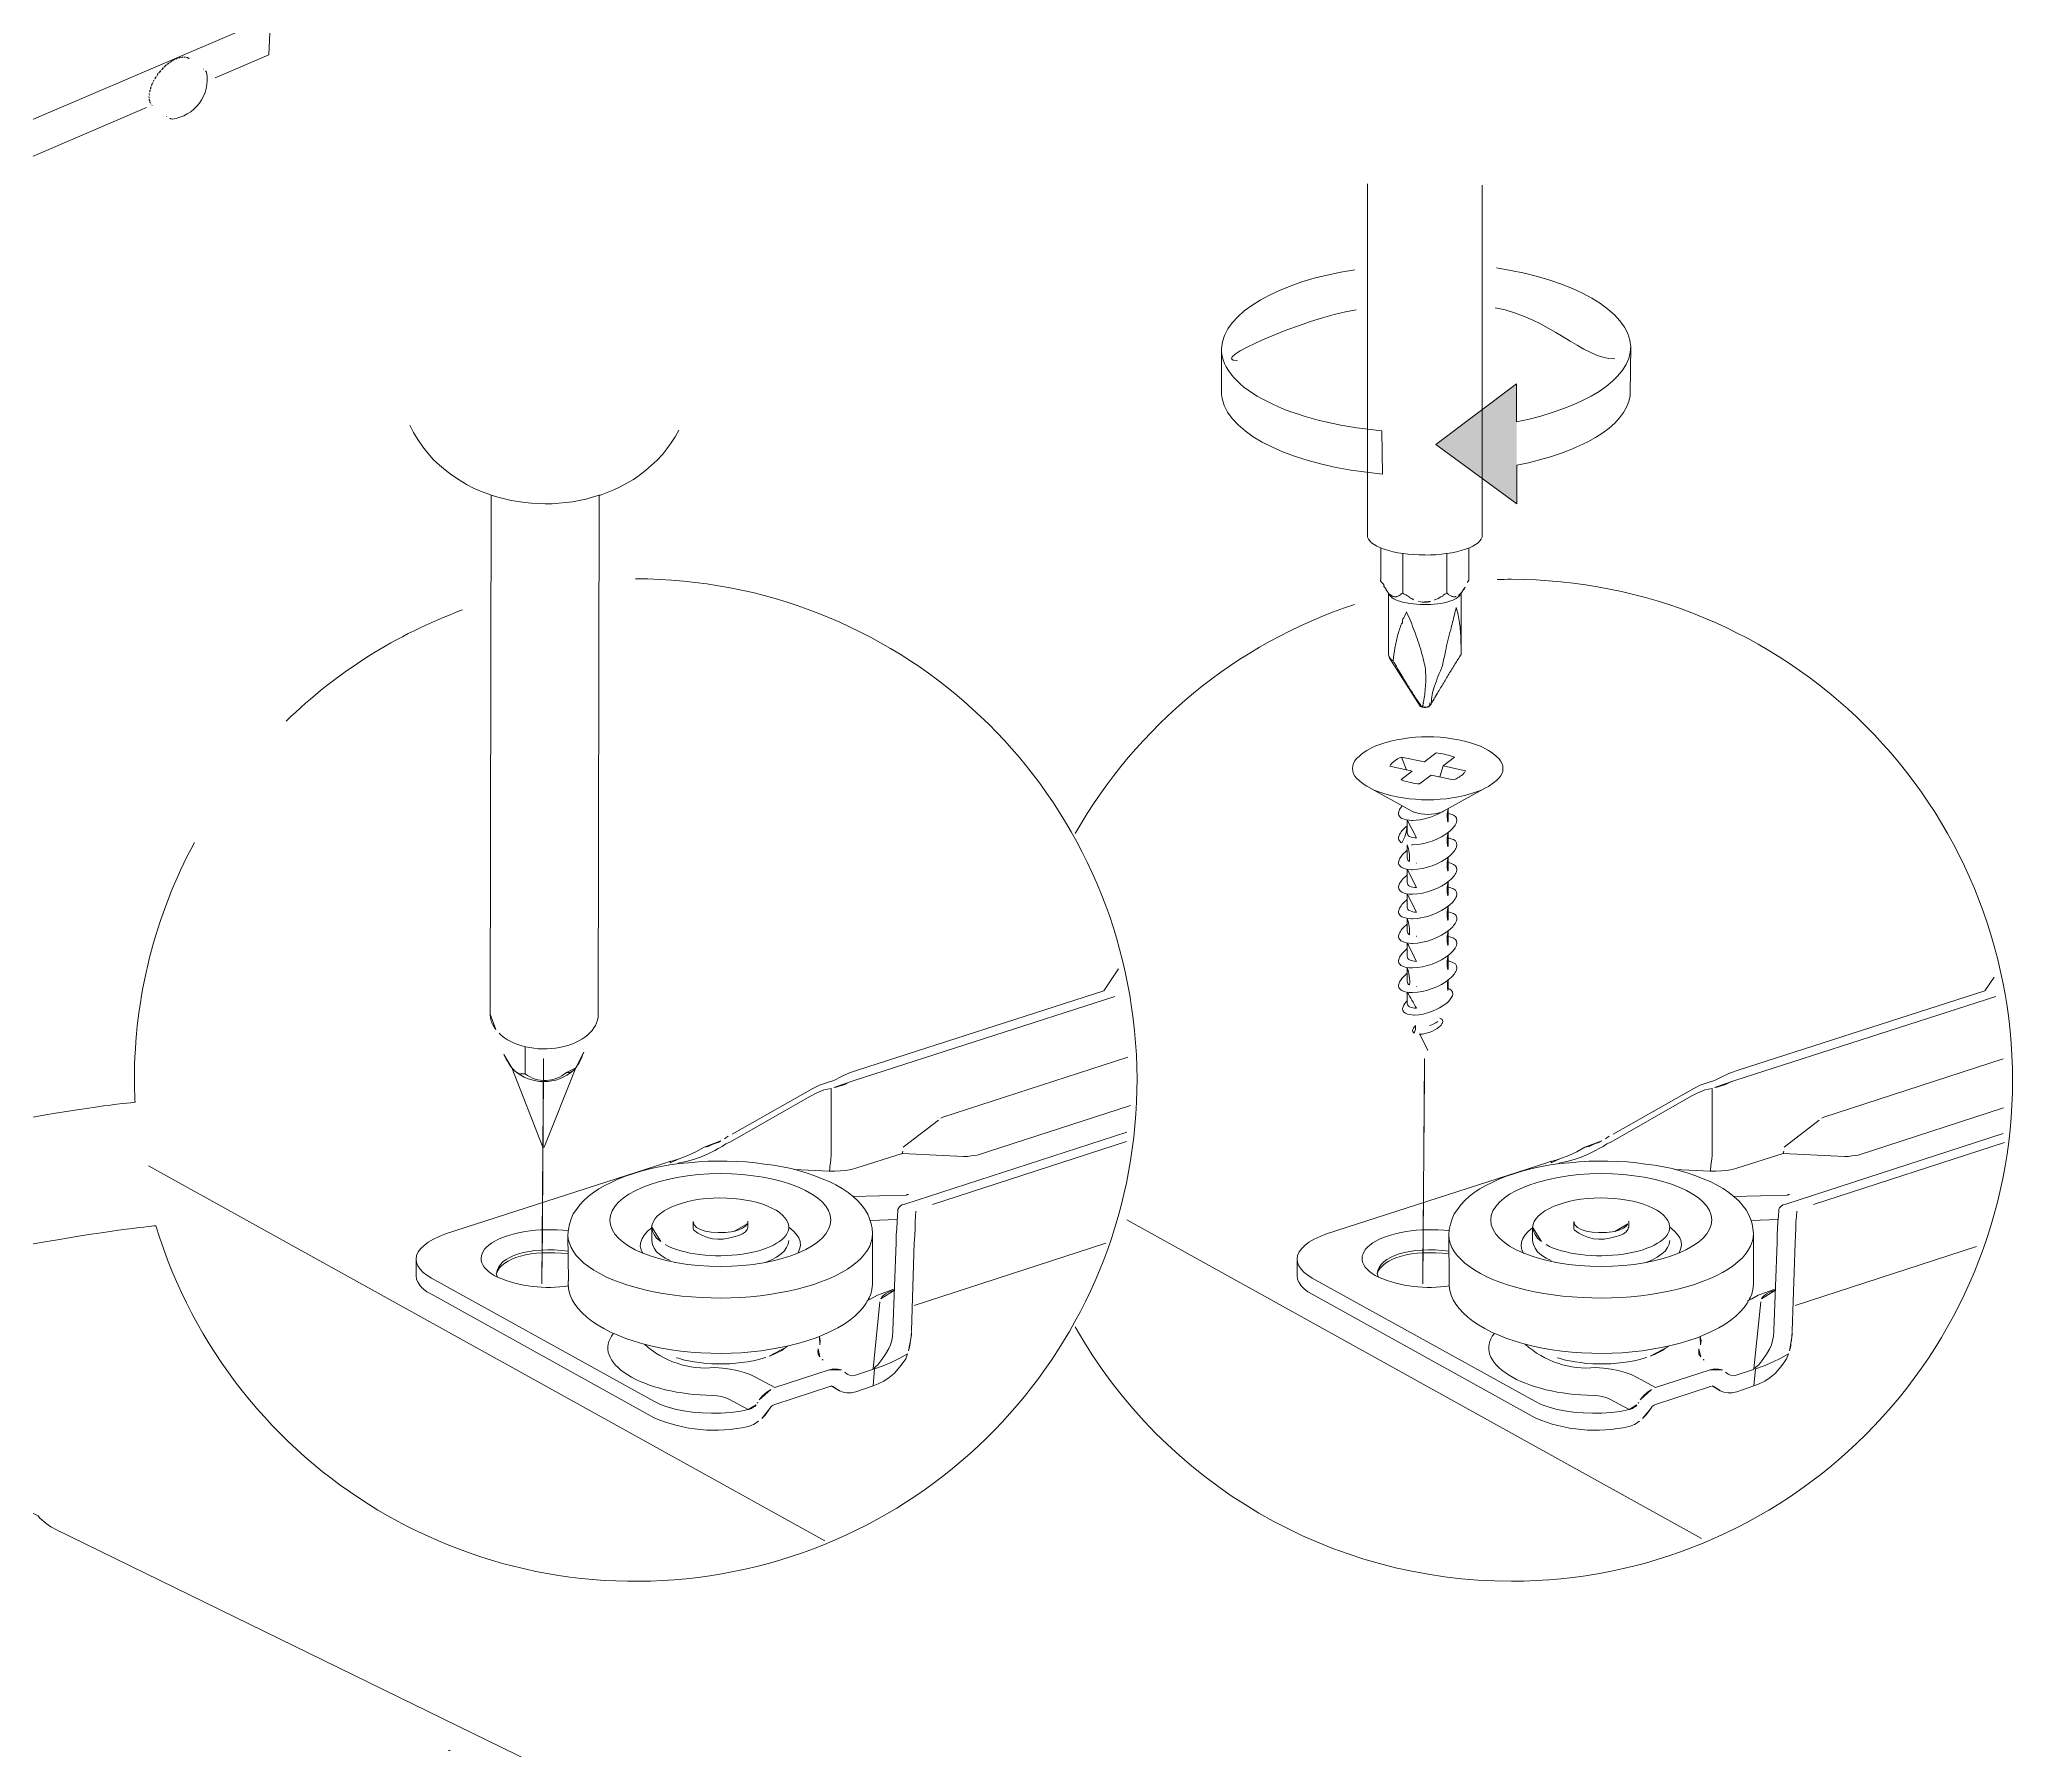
# Model space of a CAD drawing. Header units: metres. Extents: x -30.9 to 24.7, y -10.3 to 6.8.
# Drawn here: x 4.065 to 5.399, y 3.168 to 4.325 of the extents above; entities that cross this region are included whole.
import ezdxf

# ---------------------------------------------------------------- set-up
doc = ezdxf.new("R2010")
doc.units = ezdxf.units.M
doc.header["$MEASUREMENT"] = 0
doc.layers.add('PDF_Working_Num_Penna__255_Num_Penna__255', color=255, linetype='Continuous', lineweight=18)
doc.layers.add('PDF_Working_Num_Penna__7_Num_Penna__7', color=7, linetype='Continuous', lineweight=18)
doc.styles.add('GENERATED_STYLE_1', font='')
doc.styles.get('GENERATED_STYLE_1').set_extended_font_data('Arial')

msp = doc.modelspace()

# ---------------------------------------------------------------- hatches: boundary and pattern name
at = {"layer": 'PDF_Working_Num_Penna__7_Num_Penna__7', "linetype": 'Continuous', "lineweight": 18}
msp.add_hatch(color=7, dxfattribs=at).paths.add_polyline_path([(5.0639, 4.092), (5.0094, 4.0511), (5.0641, 4.0109)])

# ---------------------------------------------------------------- linework, layer by layer
at = {"layer": 'PDF_Working_Num_Penna__255_Num_Penna__255', "color": 255, "linetype": 'Continuous', "lineweight": 18, "flags": 128}
for points in [[(4.8649, 4.0822), (4.8644, 4.0849), (4.8644, 4.1159)], [(5.1407, 4.084), (5.1408, 4.0855), (5.1412, 4.1175)], [(5.064, 4.0664), (5.0639, 4.092), (5.0094, 4.0511), (5.0641, 4.0109), (5.0641, 4.037)], [(4.9729, 4.0604), (4.9733, 4.0311)], [(4.405, 3.4944), (4.406, 3.6247)], [(5.0006, 3.4944), (5.0017, 3.6247)]]:
    msp.add_lwpolyline(points, dxfattribs=at)
at = {"layer": 'PDF_Working_Num_Penna__255_Num_Penna__255', "color": 255, "linetype": 'Continuous', "lineweight": 18}
for points in [[(4.8644, 4.1159), (4.8644, 4.0887), (4.911, 4.066), (4.9729, 4.0604)], [(4.8644, 4.1159), (4.8644, 4.0887), (4.911, 4.066), (4.9729, 4.0604)], [(5.1412, 4.1175), (5.1412, 4.095), (5.1097, 4.0757), (5.064, 4.0664)], [(5.1412, 4.1175), (5.1412, 4.095), (5.1097, 4.0757), (5.064, 4.0664)], [(5.0641, 4.037), (5.1068, 4.0456), (5.138, 4.0631), (5.1407, 4.084)], [(5.0641, 4.037), (5.1068, 4.0456), (5.138, 4.0631), (5.1407, 4.084)], [(4.9733, 4.0311), (4.9146, 4.0364), (4.8697, 4.057), (4.8649, 4.0822)], [(4.9733, 4.0311), (4.9146, 4.0364), (4.8697, 4.057), (4.8649, 4.0822)]]:
    msp.add_open_spline(points, degree=3, dxfattribs=at)
at = {"layer": 'PDF_Working_Num_Penna__7_Num_Penna__7', "color": 7, "linetype": 'Continuous', "lineweight": 18, "flags": 128}
for points in [[(4.2213, 4.3396), (3.3565, 3.9698), (3.2655, 4.0402), (3.2662, 4.0205, 0.149697), (3.2536, 4.0371), (2.585, 4.5551, 0.095493), (2.5656, 4.5642), (2.5641, 4.5822), (2.4963, 4.6346)], [(4.1774, 4.3038), (4.1778, 4.3034), (4.178, 4.3031), (4.1782, 4.3028, -0.430179), (4.1548, 4.2712), (4.154, 4.2714), (4.1537, 4.2715)], [(4.37, 3.6658), (4.3707, 4.0169, 0.159933), (4.4437, 4.0167), (4.443, 3.6656)], [(4.7656, 3.4542, 0.27041), (5.0605, 3.2822, 0.414218), (5.3993, 3.6211, 0.414215), (5.0605, 3.9599, 0.006984), (5.0508, 3.9597)], [(4.9861, 3.9298, 0.007869), (4.9847, 3.9258, 0.013666), (4.9835, 3.9216, 0.021225), (4.9817, 3.9133, 0.013403), (4.9805, 3.9048, -0.253396), (4.9774, 3.9088), (4.9774, 3.9102), (4.9774, 3.9503)], [(5.0009, 3.8763, 0.001015), (5.0015, 3.8794, 0.006241), (5.0021, 3.8847, 0.007932), (5.0025, 3.89, 0.011141), (5.0025, 3.8952, 0.009535), (5.0022, 3.9005, 0.006006), (5.0009, 3.906, 0.003724), (4.9994, 3.9115, 0.007423), (4.9973, 3.9182, 0.008252), (4.9949, 3.9248, 0.008319), (4.9924, 3.9313, 0.000614), (4.9896, 3.9378, 0.013257), (4.9877, 3.9338)], [(4.9805, 3.9048, 0.00613), (4.9849, 3.8972, 0.001858), (4.9895, 3.8895, 0.004174), (4.9936, 3.883, 0.011677), (4.9979, 3.8765)], [(5.0143, 3.8337), (5.022, 3.8396, 0.022466), (5.0206, 3.8401, 0.053846), (5.0096, 3.8425), (5.0016, 3.8364), (4.9861, 3.8397), (4.9895, 3.831)], [(4.9861, 3.8397, 0.101704), (4.9795, 3.8354, 0.122789), (4.9783, 3.8334), (4.9934, 3.8302), (4.9859, 3.8244, 0.01146), (4.9871, 3.8239, 0.054174), (4.9983, 3.8215), (5.0061, 3.8275), (5.0213, 3.8242, 0.1064), (5.0283, 3.8287, 0.112046), (5.0294, 3.8304), (5.0143, 3.8337), (5.0121, 3.8262)], [(5.0433, 3.819), (5.0146, 3.8031, -0.042382), (5.0129, 3.8023, -0.161524), (4.9949, 3.8023, -0.045826), (4.9931, 3.8031), (4.9644, 3.819)], [(4.9864, 3.8064, 0.056758), (4.9845, 3.8033, 0.414655), (4.9864, 3.7982, 0.107655), (4.993, 3.7968), (4.9935, 3.7968, 0.116709), (5.0125, 3.802)], [(4.9935, 3.7802, 0.162395), (5.0188, 3.7896, 0.116807), (5.0233, 3.7953, 0.413962), (5.0214, 3.8004, 0.062211), (5.0177, 3.8015)], [(4.17, 3.7819, 0.124896), (4.1294, 3.6211, 0.010928), (4.1298, 3.6062)], [(4.99, 3.7766, 0.006641), (4.989, 3.7758, 0.116823), (4.9845, 3.77, 0.41498), (4.9864, 3.765, 0.107635), (4.993, 3.7635), (4.9935, 3.7635, 0.162227), (5.0188, 3.7729, 0.1162), (5.0233, 3.7787, 0.413155), (5.0213, 3.7838, 0.062211), (5.0177, 3.7849)], [(4.99, 3.76, 0.011827), (4.989, 3.7591, 0.116975), (4.9845, 3.7534, 0.414165), (4.9864, 3.7483, 0.107615), (4.993, 3.7469, 0.007878), (4.9935, 3.7469, 0.162264), (5.0188, 3.7563, 0.116353), (5.0233, 3.762, 0.412972), (5.0214, 3.7671, 0.061065), (5.0177, 3.7683)], [(4.99, 3.7433, 0.006628), (4.989, 3.7425, 0.116596), (4.9845, 3.7367, 0.41498), (4.9864, 3.7317, 0.107615), (4.993, 3.7303, 0.015927), (4.9935, 3.7303, 0.162538), (5.0188, 3.7397, 0.117186), (5.0233, 3.7454, 0.413655), (5.0214, 3.7505, 0.062242), (5.0177, 3.7516)], [(4.99, 3.7267, 0.001463), (4.989, 3.7258, 0.116596), (4.9845, 3.7201, 0.41467), (4.9864, 3.7151, 0.106965), (4.993, 3.7136, 0.007878), (4.9935, 3.7136, 0.162551), (5.0188, 3.723, 0.117186), (5.0233, 3.7288, 0.414403), (5.0214, 3.7338, 0.062211), (5.0177, 3.735)], [(4.99, 3.7101, 0.004039), (4.989, 3.7092, 0.117353), (4.9845, 3.7035, 0.41498), (4.9864, 3.6984, 0.107615), (4.993, 3.697, 0.007878), (4.9935, 3.697, 0.162551), (5.0188, 3.7064, 0.116504), (5.0233, 3.7121, 0.41363), (5.0214, 3.7172, 0.061065), (5.0177, 3.7184)], [(4.99, 3.6934, 0.004039), (4.989, 3.6926, 0.117353), (4.9845, 3.6868, 0.414663), (4.9864, 3.6818, 0.107615), (4.993, 3.6804, 0.007878), (4.9935, 3.6804, 0.162395), (5.0188, 3.6898, 0.116504), (5.0233, 3.6955, 0.412568), (5.0214, 3.7006, 0.05995), (5.0177, 3.7017)], [(4.99, 3.6748, 0.090469), (4.9872, 3.6708, 0.412457), (4.9888, 3.6664, 0.107692), (4.9945, 3.6652, 0.009492), (4.9949, 3.6652, 0.162275), (5.0167, 3.6733, 0.115707), (5.0206, 3.6782, 0.410081), (5.0189, 3.6826, 0.021447), (5.0177, 3.6831)], [(5.012, 3.663, -0.028418), (5.013, 3.6626, -0.41231), (5.0139, 3.66, -0.116374), (5.0116, 3.6571, -0.162747), (4.9986, 3.6522), (5.0039, 3.6413)], [(4.4274, 3.629), (4.4264, 3.6278, -0.381191), (4.386, 3.6279), (4.3849, 3.6291)], [(4.5071, 3.5254), (4.5071, 3.5218), (4.5071, 3.521), (4.5074, 3.5199, 0.26734), (4.5347, 3.5152), (4.5381, 3.516), (4.5405, 3.5171), (4.5425, 3.5185), (4.5436, 3.5202), (4.5439, 3.521), (4.5442, 3.5218), (4.5442, 3.5257)], [(5.1027, 3.5254), (5.1027, 3.5218), (5.1027, 3.521), (5.103, 3.5199, 0.26734), (5.1304, 3.5152), (5.1337, 3.516), (5.1362, 3.5171), (5.1381, 3.5185), (5.1392, 3.5202), (5.1395, 3.521), (5.1398, 3.5218), (5.1398, 3.5257)], [(4.5513, 3.3905), (4.5503, 3.3897), (4.5491, 3.3889), (4.548, 3.3883), (4.5469, 3.3877), (4.5458, 3.3874), (4.5444, 3.3869, -0.157771), (4.4809, 3.3927), (4.3302, 3.4763), (4.3271, 3.4779), (4.3246, 3.4801), (4.3227, 3.482), (4.3213, 3.4842), (4.3202, 3.4864), (4.32, 3.4889), (4.32, 3.5), (4.3202, 3.4978), (4.3211, 3.4956), (4.3227, 3.4933), (4.3246, 3.4911), (4.3271, 3.4892), (4.3302, 3.4873), (4.4806, 3.404), (4.485, 3.4018), (4.4897, 3.4002), (4.495, 3.3985), (4.5007, 3.3974), (4.5068, 3.3966), (4.5132, 3.3961), (4.5195, 3.3958), (4.5259, 3.3958), (4.5322, 3.3963), (4.5383, 3.3971), (4.5444, 3.3983), (4.5317, 3.4052), (4.5292, 3.4063), (4.5264, 3.4071), (4.5234, 3.4076), (4.5201, 3.4079)], [(5.147, 3.3905), (5.1459, 3.3897), (5.1448, 3.3889), (5.1437, 3.3883), (5.1426, 3.3877), (5.1414, 3.3874), (5.1401, 3.3869, -0.157771), (5.0765, 3.3927), (4.9258, 3.4763), (4.9228, 3.4779), (4.9203, 3.4801), (4.9184, 3.482), (4.917, 3.4842), (4.9159, 3.4864), (4.9156, 3.4889), (4.9156, 3.5), (4.9159, 3.4978), (4.9167, 3.4956), (4.9184, 3.4933), (4.9203, 3.4911), (4.9228, 3.4892), (4.9258, 3.4873), (5.0762, 3.404), (5.0806, 3.4018), (5.0853, 3.4002), (5.0906, 3.3985), (5.0964, 3.3974), (5.1025, 3.3966), (5.1089, 3.3961), (5.1152, 3.3958), (5.1216, 3.3958), (5.1279, 3.3963), (5.134, 3.3971), (5.1401, 3.3983), (5.1274, 3.4052), (5.1249, 3.4063), (5.1221, 3.4071), (5.1191, 3.4076), (5.1158, 3.4079)], [(4.3741, 3.4903), (4.3744, 3.4889), (4.375, 3.4878, 0.137567), (4.4231, 3.482)], [(4.9698, 3.4903), (4.9701, 3.4889), (4.9706, 3.4878, 0.137567), (5.0187, 3.482)], [(4.5494, 3.4203), (4.5458, 3.422), (4.5417, 3.4234), (4.537, 3.4248), (4.5322, 3.4256), (4.527, 3.4264), (4.5218, 3.4267, -0.209247), (4.4742, 3.4425)], [(5.145, 3.4203), (5.1414, 3.422), (5.1373, 3.4234), (5.1326, 3.4248), (5.1279, 3.4256), (5.1227, 3.4264), (5.1174, 3.4267, -0.209247), (5.0698, 3.4425)], [(4.7204, 3.0023), (4.0763, 3.3173, -0.107809), (4.0642, 3.3264), (3.9871, 3.364)]]:
    msp.add_lwpolyline(points, format="xyb", dxfattribs=at)
for points in [[(4.1839, 4.299), (4.2202, 4.3146), (4.2213, 4.3396)], [(4.1376, 4.2791), (3.468, 3.991)], [(4.9631, 3.9896), (4.9631, 4.2273)], [(5.0408, 4.2264), (5.0408, 3.9896)], [(4.8649, 4.0822), (4.8644, 4.0849), (4.8644, 4.1159)], [(5.1407, 4.084), (5.1408, 4.0855), (5.1412, 4.1175)], [(5.064, 4.0664), (5.0639, 4.092), (5.0094, 4.0511), (5.0641, 4.0109), (5.0641, 4.037)], [(4.3707, 4.0169), (4.3697, 4.0172), (4.3645, 4.0191), (4.3592, 4.0214), (4.354, 4.0241), (4.3489, 4.0271), (4.3438, 4.0305), (4.3397, 4.0336), (4.3356, 4.0371), (4.3317, 4.0408), (4.3279, 4.045), (4.3243, 4.0495), (4.321, 4.0544), (4.3182, 4.0592), (4.3157, 4.0642)], [(4.4974, 4.0607), (4.495, 4.0562), (4.4923, 4.0521), (4.4895, 4.0482), (4.4866, 4.0446), (4.4828, 4.0405), (4.4789, 4.0368), (4.475, 4.0334), (4.4709, 4.0303), (4.4668, 4.0275), (4.4624, 4.0249), (4.4579, 4.0225), (4.4535, 4.0204), (4.449, 4.0186), (4.4445, 4.0169), (4.4437, 4.0167)], [(4.9729, 4.0604), (4.9733, 4.0311)], [(4.9721, 3.9596), (4.9721, 3.981)], [(4.987, 3.9508), (4.987, 3.9773)], [(5.0168, 3.9508), (5.0168, 3.9773)], [(5.0316, 3.9596), (5.0316, 3.981)], [(5.0251, 3.9485), (5.0242, 3.9477), (5.0232, 3.947), (5.0218, 3.9463), (5.0203, 3.9456), (5.0187, 3.945), (5.0168, 3.9445), (5.0149, 3.944), (5.0127, 3.9436), (5.0105, 3.9433), (5.0082, 3.9431), (5.0059, 3.9429), (5.0035, 3.9428), (5.0011, 3.9428), (4.9987, 3.9428), (4.9963, 3.943), (4.994, 3.9432), (4.9918, 3.9435), (4.9896, 3.9439), (4.9876, 3.9443), (4.9857, 3.9448), (4.984, 3.9454), (4.9824, 3.946), (4.981, 3.9467), (4.9799, 3.9474), (4.9789, 3.9482), (4.9782, 3.949), (4.9779, 3.9494)], [(5.0264, 3.9503), (5.0264, 3.9102)], [(4.9987, 3.874), (4.9779, 3.9071)], [(4.6022, 3.6208), (4.6074, 3.6236), (4.613, 3.6261), (4.6183, 3.628), (4.7849, 3.6816), (4.7949, 3.6964)], [(5.1979, 3.6208), (5.2031, 3.6236), (5.2086, 3.6261), (5.2139, 3.628), (5.3806, 3.6816), (5.3868, 3.6909)], [(4.616, 3.6208), (4.7924, 3.6778)], [(5.2116, 3.6208), (5.388, 3.6778)], [(4.3846, 3.6295), (4.3856, 3.6283), (4.3867, 3.6273), (4.3878, 3.6265), (4.3889, 3.6259), (4.39, 3.6255), (4.3912, 3.6253), (4.3924, 3.6253), (4.3937, 3.6255), (4.3937, 3.6439)], [(4.3846, 3.6295), (4.4056, 3.5759), (4.4059, 3.5757), (4.4061, 3.5756), (4.4063, 3.5757), (4.4064, 3.5757)], [(4.4049, 3.4833), (4.4061, 3.6358)], [(4.4065, 3.5759), (4.4278, 3.6295)], [(4.801, 3.6367), (4.676, 3.5962)], [(5.0006, 3.4833), (5.0017, 3.6358)], [(5.393, 3.6355), (5.2717, 3.5962)], [(4.532, 3.5793), (4.5865, 3.6103), (4.5909, 3.6125), (4.5956, 3.6145), (4.6005, 3.6155)], [(4.6022, 3.6208), (4.5973, 3.6194), (4.5926, 3.6178), (4.5881, 3.6155), (4.5336, 3.5846)], [(4.6005, 3.6155), (4.6005, 3.5757), (4.6005, 3.5732), (4.6005, 3.5705), (4.6003, 3.5677), (4.6, 3.5652), (4.5997, 3.5627), (4.5995, 3.5608), (4.5992, 3.5595)], [(5.1276, 3.5793), (5.1821, 3.6103), (5.1865, 3.6125), (5.1912, 3.6145), (5.1962, 3.6155)], [(5.1979, 3.6208), (5.1929, 3.6194), (5.1882, 3.6178), (5.1838, 3.6155), (5.1293, 3.5846)], [(5.1962, 3.6155), (5.1962, 3.5757), (5.1962, 3.5732), (5.1962, 3.5705), (5.1959, 3.5677), (5.1956, 3.5652), (5.1954, 3.5627), (5.1951, 3.5608), (5.1948, 3.5595)], [(4.8028, 3.6041), (4.6992, 3.5705)], [(5.3932, 3.6024), (5.2949, 3.5705)], [(4.6492, 3.5757), (4.673, 3.594)], [(5.2449, 3.5757), (5.2686, 3.594)], [(4.4969, 3.5649), (4.5024, 3.5661), (4.5074, 3.5675), (4.5121, 3.5691), (4.5168, 3.5711), (4.5218, 3.5735), (4.5242, 3.5749), (4.5267, 3.5763), (4.5292, 3.578), (4.532, 3.5793)], [(4.4977, 3.568), (4.5035, 3.5702), (4.5091, 3.5727), (4.5146, 3.5757)], [(4.6503, 3.5373), (4.8004, 3.586)], [(4.6691, 3.537), (4.8002, 3.5796)], [(5.0925, 3.5649), (5.098, 3.5661), (5.103, 3.5675), (5.1077, 3.5691), (5.1124, 3.5711), (5.1174, 3.5735), (5.1199, 3.5749), (5.1224, 3.5763), (5.1249, 3.578), (5.1276, 3.5793)], [(5.0933, 3.568), (5.0992, 3.5702), (5.1047, 3.5727), (5.1102, 3.5757)], [(5.246, 3.5373), (5.3929, 3.585)], [(5.2648, 3.537), (5.3938, 3.5789)], [(4.1388, 3.5632), (4.5963, 3.3096)], [(4.4919, 3.5664), (4.4905, 3.5658), (4.4894, 3.5655), (4.3398, 3.5171)], [(4.4228, 3.4854), (4.4225, 3.5166), (4.4228, 3.5202), (4.4236, 3.5238), (4.4247, 3.5274), (4.4261, 3.5307), (4.4283, 3.5337), (4.4305, 3.5368), (4.4333, 3.5398), (4.4363, 3.5425), (4.4397, 3.5451), (4.4435, 3.5476), (4.4474, 3.5498), (4.4518, 3.552), (4.4562, 3.5542), (4.4615, 3.5561), (4.467, 3.558), (4.4728, 3.5597), (4.4789, 3.5614), (4.4853, 3.5627), (4.4914, 3.5639), (4.4977, 3.5647), (4.5041, 3.5652), (4.5107, 3.5658), (4.5173, 3.5664), (4.5237, 3.5664), (4.5301, 3.5664), (4.5367, 3.5661), (4.543, 3.5658), (4.5494, 3.5652), (4.5554, 3.5644), (4.5616, 3.5636), (4.5677, 3.5625), (4.5735, 3.5614), (4.579, 3.5597), (4.5842, 3.5583), (4.5895, 3.5564), (4.5945, 3.5545), (4.5992, 3.5525), (4.6036, 3.5503), (4.608, 3.5478), (4.6119, 3.5451), (4.6155, 3.5423), (4.6188, 3.5393), (4.6216, 3.536), (4.6235, 3.5334), (4.6252, 3.5304), (4.6265, 3.5274), (4.6276, 3.524), (4.6282, 3.5208), (4.6285, 3.5174), (4.6285, 3.4862)], [(4.6171, 3.5617), (4.6486, 3.5716), (4.6901, 3.5696), (4.6926, 3.5696), (4.6951, 3.5699), (4.6973, 3.5702), (4.6992, 3.5705)], [(5.0875, 3.5664), (5.0862, 3.5658), (5.0851, 3.5655), (4.9355, 3.5171)], [(5.0184, 3.4854), (5.0182, 3.5166), (5.0184, 3.5202), (5.0193, 3.5238), (5.0204, 3.5274), (5.0218, 3.5307), (5.024, 3.5337), (5.0262, 3.5368), (5.0289, 3.5398), (5.032, 3.5425), (5.0353, 3.5451), (5.0392, 3.5476), (5.0431, 3.5498), (5.0475, 3.552), (5.0519, 3.5542), (5.0571, 3.5561), (5.0627, 3.558), (5.0685, 3.5597), (5.0746, 3.5614), (5.0809, 3.5627), (5.087, 3.5639), (5.0933, 3.5647), (5.0997, 3.5652), (5.1063, 3.5658), (5.113, 3.5664), (5.1193, 3.5664), (5.1257, 3.5664), (5.1323, 3.5661), (5.1387, 3.5658), (5.145, 3.5652), (5.1511, 3.5644), (5.1572, 3.5636), (5.1633, 3.5625), (5.1691, 3.5614), (5.1746, 3.5597), (5.1799, 3.5583), (5.1851, 3.5564), (5.1901, 3.5545), (5.1948, 3.5525), (5.1992, 3.5503), (5.2037, 3.5478), (5.2075, 3.5451), (5.2111, 3.5423), (5.2144, 3.5393), (5.2172, 3.536), (5.2191, 3.5334), (5.2208, 3.5304), (5.2222, 3.5274), (5.2233, 3.524), (5.2238, 3.5208), (5.2241, 3.5174), (5.2241, 3.4862)], [(5.2128, 3.5617), (5.2443, 3.5716), (5.2857, 3.5696), (5.2883, 3.5696), (5.2907, 3.5699), (5.2929, 3.5702), (5.2949, 3.5705)], [(4.6171, 3.5617), (4.6141, 3.5608), (4.6105, 3.56), (4.6069, 3.5597), (4.603, 3.5595), (4.5992, 3.5595), (4.5754, 3.5608)], [(5.2128, 3.5617), (5.2097, 3.5608), (5.2062, 3.56), (5.2025, 3.5597), (5.1987, 3.5595), (5.1948, 3.5595), (5.171, 3.5608)], [(4.6149, 3.5425), (4.6514, 3.5434)], [(4.65, 3.5373), (4.6486, 3.5368), (4.6475, 3.5362), (4.6467, 3.5354), (4.6462, 3.5348), (4.6456, 3.5337), (4.6456, 3.5329), (4.6453, 3.5293), (4.6451, 3.5254), (4.6448, 3.521), (4.6445, 3.5163), (4.6445, 3.5113)], [(5.2106, 3.5425), (5.2471, 3.5434)], [(5.2457, 3.5373), (5.2443, 3.5368), (5.2432, 3.5362), (5.2424, 3.5354), (5.2418, 3.5348), (5.2412, 3.5337), (5.2412, 3.5329), (5.241, 3.5293), (5.2407, 3.5254), (5.2404, 3.521), (5.2402, 3.5163), (5.2402, 3.5113)], [(4.6451, 3.5268), (4.6271, 3.5262)], [(4.6578, 3.5326), (4.6575, 3.529), (4.6572, 3.5252), (4.6572, 3.5208), (4.657, 3.516), (4.6566, 3.5111)], [(4.8005, 3.5266), (5.189, 3.3112)], [(5.2407, 3.5268), (5.2227, 3.5262)], [(5.2534, 3.5326), (5.2532, 3.529), (5.2529, 3.5252), (5.2529, 3.5208), (5.2526, 3.516), (5.2523, 3.5111)], [(4.3398, 3.5171), (4.3354, 3.5155), (4.3316, 3.5136), (4.328, 3.5116), (4.3252, 3.5094), (4.323, 3.5072), (4.3213, 3.505), (4.3202, 3.5025), (4.32, 3.5)], [(4.4792, 3.5213), (4.4764, 3.5191), (4.4742, 3.5166), (4.4726, 3.5141), (4.4717, 3.5116), (4.4714, 3.5091), (4.472, 3.5063), (4.4731, 3.5039)], [(4.4792, 3.5216), (4.4792, 3.5124), (4.4798, 3.5099), (4.4809, 3.5074), (4.4825, 3.505), (4.4853, 3.5027), (4.4883, 3.5008)], [(4.556, 3.4978), (4.5602, 3.4995), (4.5635, 3.5014), (4.5666, 3.5036), (4.5688, 3.5055), (4.5704, 3.508), (4.5715, 3.5102), (4.5718, 3.5127)], [(4.5782, 3.5044), (4.5792, 3.5069), (4.5798, 3.5094), (4.5795, 3.5119), (4.5787, 3.5146), (4.5771, 3.5168), (4.5748, 3.5193), (4.5718, 3.5216)], [(4.6423, 3.4519), (4.6445, 3.5113)], [(4.6548, 3.4516), (4.6566, 3.5111)], [(4.6566, 3.4687), (4.7862, 3.5109)], [(4.9355, 3.5171), (4.9311, 3.5155), (4.9272, 3.5136), (4.9236, 3.5116), (4.9208, 3.5094), (4.9187, 3.5072), (4.917, 3.505), (4.9159, 3.5025), (4.9156, 3.5)], [(5.0748, 3.5213), (5.0721, 3.5191), (5.0698, 3.5166), (5.0682, 3.5141), (5.0674, 3.5116), (5.0671, 3.5091), (5.0676, 3.5063), (5.0687, 3.5039)], [(5.0748, 3.5216), (5.0748, 3.5124), (5.0754, 3.5099), (5.0765, 3.5074), (5.0781, 3.505), (5.0809, 3.5027), (5.0839, 3.5008)], [(5.1517, 3.4978), (5.1558, 3.4995), (5.1591, 3.5014), (5.1622, 3.5036), (5.1644, 3.5055), (5.166, 3.508), (5.1672, 3.5102), (5.1675, 3.5127)], [(5.1738, 3.5044), (5.1749, 3.5069), (5.1754, 3.5094), (5.1752, 3.5119), (5.1744, 3.5146), (5.1727, 3.5168), (5.1705, 3.5193), (5.1675, 3.5216)], [(5.238, 3.4519), (5.2402, 3.5113)], [(5.2504, 3.4516), (5.2523, 3.5111)], [(5.2523, 3.4687), (5.375, 3.5087)], [(4.6246, 3.4718), (4.6274, 3.4732), (4.6318, 3.4757), (4.6367, 3.4776), (4.6423, 3.4796), (4.6434, 3.4801)], [(4.6288, 3.4259), (4.6334, 3.4712)], [(5.2202, 3.4718), (5.223, 3.4732), (5.2274, 3.4757), (5.2324, 3.4776), (5.238, 3.4796), (5.239, 3.4801)], [(5.2244, 3.4259), (5.2291, 3.4712)], [(4.6423, 3.4519), (4.6423, 3.4513), (4.6423, 3.4511), (4.642, 3.448), (4.6415, 3.445), (4.6406, 3.4422), (4.6395, 3.4397), (4.6373, 3.4359), (4.6348, 3.4323), (4.6321, 3.4287), (4.6304, 3.4273), (4.6288, 3.4259)], [(5.238, 3.4519), (5.238, 3.4513), (5.238, 3.4511), (5.2377, 3.448), (5.2371, 3.445), (5.2363, 3.4422), (5.2352, 3.4397), (5.233, 3.4359), (5.2305, 3.4323), (5.2277, 3.4287), (5.226, 3.4273), (5.2244, 3.4259)], [(4.5563, 3.4336), (4.5552, 3.4334), (4.5516, 3.4323), (4.5478, 3.4314), (4.5439, 3.4306), (4.54, 3.4301), (4.5361, 3.4298), (4.532, 3.4292), (4.5278, 3.4292), (4.5237, 3.4292), (4.5198, 3.4292), (4.5157, 3.4295), (4.5118, 3.4301), (4.5079, 3.4306), (4.5041, 3.4312), (4.5005, 3.432), (4.4972, 3.4331), (4.4958, 3.4334)], [(5.152, 3.4336), (5.1509, 3.4334), (5.1473, 3.4323), (5.1434, 3.4314), (5.1395, 3.4306), (5.1357, 3.4301), (5.1318, 3.4298), (5.1276, 3.4292), (5.1235, 3.4292), (5.1193, 3.4292), (5.1155, 3.4292), (5.1113, 3.4295), (5.1074, 3.4301), (5.1036, 3.4306), (5.0997, 3.4312), (5.0961, 3.432), (5.0928, 3.4331), (5.0914, 3.4334)], [(4.5494, 3.4203), (4.5624, 3.4132), (4.5992, 3.4251)], [(4.6097, 3.4237), (4.6113, 3.4223), (4.613, 3.4215), (4.6149, 3.4212), (4.6169, 3.4215), (4.6285, 3.4254)], [(5.145, 3.4203), (5.158, 3.4132), (5.1948, 3.4251)], [(5.2053, 3.4237), (5.207, 3.4223), (5.2086, 3.4215), (5.2106, 3.4212), (5.2125, 3.4215), (5.2241, 3.4254)], [(4.5591, 3.3991), (4.5599, 3.4005), (4.5613, 3.4013), (4.5624, 3.4018), (4.5995, 3.414)], [(4.6288, 3.4143), (4.6171, 3.4104), (4.6141, 3.4096), (4.6113, 3.4096), (4.6086, 3.4101), (4.6061, 3.4109)], [(5.1547, 3.3991), (5.1556, 3.4005), (5.1569, 3.4013), (5.158, 3.4018), (5.1951, 3.414)], [(5.2244, 3.4143), (5.2128, 3.4104), (5.2097, 3.4096), (5.207, 3.4096), (5.2042, 3.4101), (5.2017, 3.4109)]]:
    msp.add_lwpolyline(points, dxfattribs=at)
for points in [[(4.1548, 4.3104), (4.1546, 4.3105), (4.1544, 4.3104), (4.1542, 4.3102), (4.154, 4.3099), (4.1534, 4.3095)], [(4.1568, 4.3115), (4.1566, 4.3116), (4.1564, 4.3115), (4.1561, 4.3113), (4.1559, 4.3111), (4.1554, 4.3107)], [(4.1586, 4.3123), (4.1583, 4.3123), (4.1581, 4.3122), (4.1579, 4.312), (4.1573, 4.3117)], [(4.1605, 4.3129), (4.1603, 4.3129), (4.16, 4.3128), (4.1598, 4.3126), (4.1593, 4.3125)], [(4.1622, 4.3132), (4.1619, 4.3131), (4.1616, 4.313), (4.1611, 4.3128)], [(4.1638, 4.3132), (4.1635, 4.3131), (4.1633, 4.313), (4.1629, 4.313)], [(4.1653, 4.3128), (4.165, 4.3128), (4.1648, 4.3127), (4.1645, 4.3128)], [(4.1653, 4.3128), (4.1662, 4.3122), (4.1664, 4.3123)], [(4.1422, 4.2965), (4.1422, 4.2967), (4.1423, 4.297), (4.1425, 4.2973)], [(4.1441, 4.2997), (4.1438, 4.2995), (4.1436, 4.2993), (4.1435, 4.299), (4.1435, 4.2987), (4.1431, 4.2981)], [(4.1455, 4.3019), (4.1453, 4.3017), (4.1451, 4.3015), (4.1449, 4.3012), (4.1449, 4.301), (4.1445, 4.3003)], [(4.1472, 4.3039), (4.147, 4.3038), (4.1468, 4.3036), (4.1466, 4.3033), (4.1465, 4.303), (4.146, 4.3025)], [(4.149, 4.3058), (4.1488, 4.3058), (4.1485, 4.3056), (4.1483, 4.3053), (4.1482, 4.305), (4.1477, 4.3045)], [(4.1509, 4.3076), (4.1506, 4.3076), (4.1504, 4.3074), (4.1502, 4.3071), (4.1501, 4.3069), (4.1495, 4.3063)], [(4.1515, 4.3081), (4.1512, 4.3079)], [(4.1528, 4.3091), (4.1526, 4.3091), (4.1524, 4.309), (4.1521, 4.3087), (4.152, 4.3085), (4.1518, 4.3083)], [(4.1762, 4.305), (4.1761, 4.3052)], [(4.1393, 4.286), (4.1392, 4.2864)], [(4.1394, 4.2878), (4.1393, 4.288), (4.1393, 4.2882), (4.1394, 4.2885)], [(4.1393, 4.286), (4.1394, 4.2854)], [(4.1394, 4.2842), (4.1393, 4.2843), (4.1394, 4.2846)], [(4.1394, 4.2878), (4.1395, 4.2873)], [(4.1394, 4.2842), (4.1396, 4.284), (4.1398, 4.2836)], [(4.14, 4.2908), (4.1398, 4.2906), (4.1397, 4.2903), (4.1397, 4.29), (4.1398, 4.2899), (4.1397, 4.2893)], [(4.1399, 4.2826), (4.1397, 4.2828), (4.1398, 4.283)], [(4.1399, 4.2826), (4.1401, 4.2824), (4.1403, 4.2821)], [(4.1406, 4.293), (4.1405, 4.2928), (4.1403, 4.2924), (4.1403, 4.2922), (4.1403, 4.292), (4.1402, 4.2914)], [(4.1415, 4.2951), (4.1413, 4.2949), (4.1412, 4.2947), (4.1411, 4.2945), (4.1412, 4.2943), (4.1409, 4.2936)], [(4.1416, 4.2952), (4.1419, 4.2959)], [(4.1404, 4.2813), (4.1404, 4.2815)], [(4.1414, 4.2802), (4.1413, 4.2803)], [(4.1513, 4.273), (4.1511, 4.2729)], [(4.1537, 4.2715), (4.1533, 4.2716)], [(4.1548, 4.2712), (4.155, 4.2712)], [(4.37, 3.6658), (4.3702, 3.6631), (4.3709, 3.6604), (4.3722, 3.6578), (4.3738, 3.6553)], [(4.3846, 3.6295), (4.3831, 3.6315), (4.3816, 3.6339), (4.3808, 3.6354), (4.38, 3.6369), (4.3792, 3.6386)], [(4.4278, 3.6295), (4.4271, 3.6286), (4.4264, 3.6279), (4.4257, 3.6273), (4.4249, 3.6269), (4.4241, 3.6266), (4.4233, 3.6264), (4.4225, 3.6263), (4.4216, 3.6264)], [(4.4278, 3.6295), (4.4286, 3.6305), (4.4293, 3.6316), (4.4301, 3.6329), (4.4308, 3.6344), (4.4316, 3.6361), (4.4324, 3.638), (4.4333, 3.6401)], [(4.616, 3.6208), (4.6127, 3.6197), (4.6097, 3.6183), (4.6083, 3.6178), (4.6066, 3.6172), (4.6053, 3.6169), (4.6039, 3.6163), (4.6022, 3.6161)], [(5.2116, 3.6208), (5.2084, 3.6197), (5.2053, 3.6183), (5.2039, 3.6178), (5.2022, 3.6172), (5.2009, 3.6169), (5.1995, 3.6163), (5.1979, 3.6161)], [(4.676, 3.5962), (4.6746, 3.5954)], [(5.2717, 3.5962), (5.2703, 3.5954)], [(4.5146, 3.5757), (4.5173, 3.5763), (4.5195, 3.5774), (4.5218, 3.5782), (4.524, 3.579), (4.5259, 3.5802)], [(4.5284, 3.5815), (4.5309, 3.5832)], [(5.1102, 3.5757), (5.113, 3.5763), (5.1152, 3.5774), (5.1174, 3.5782), (5.1196, 3.579), (5.1216, 3.5802)], [(5.124, 3.5815), (5.1265, 3.5832)], [(4.4977, 3.568), (4.4919, 3.5661), (4.4916, 3.5652)], [(4.4919, 3.5661), (4.4919, 3.5664), (4.4916, 3.5658)], [(4.6486, 3.5716), (4.6489, 3.5732)], [(5.0933, 3.568), (5.0875, 3.5661), (5.0873, 3.5652)], [(5.0875, 3.5661), (5.0875, 3.5664), (5.0873, 3.5658)], [(5.2443, 3.5716), (5.2446, 3.5732)], [(4.6514, 3.5434), (4.6517, 3.5437), (4.6522, 3.5437), (4.6525, 3.5437), (4.6528, 3.5437)], [(5.2471, 3.5434), (5.2473, 3.5437), (5.2479, 3.5437), (5.2482, 3.5437), (5.2484, 3.5437)], [(4.5347, 3.5188), (4.5381, 3.5199), (4.5405, 3.521), (4.5425, 3.5224), (4.5436, 3.524)], [(5.1304, 3.5188), (5.1337, 3.5199), (5.1362, 3.521), (5.1381, 3.5224), (5.1392, 3.524)], [(4.4792, 3.5216), (4.4798, 3.5191), (4.4809, 3.5168), (4.4825, 3.5143), (4.4853, 3.5121)], [(5.0748, 3.5216), (5.0754, 3.5191), (5.0765, 3.5168), (5.0781, 3.5143), (5.0809, 3.5121)], [(4.4883, 3.5008), (4.4916, 3.4992)], [(4.495, 3.4978), (4.4947, 3.4978)], [(4.5572, 3.4983), (4.5569, 3.498)], [(5.0839, 3.5008), (5.0873, 3.4992)], [(5.0906, 3.4978), (5.0903, 3.4978)], [(5.1528, 3.4983), (5.1525, 3.498)], [(4.6257, 3.474), (4.6265, 3.4734)], [(4.6434, 3.4792), (4.6431, 3.479), (4.6398, 3.4779), (4.6373, 3.4765), (4.6351, 3.4748), (4.634, 3.4732)], [(5.2213, 3.474), (5.2222, 3.4734)], [(5.239, 3.4792), (5.2388, 3.479), (5.2355, 3.4779), (5.233, 3.4765), (5.2307, 3.4748), (5.2296, 3.4732)], [(4.5926, 3.4477), (4.5931, 3.445), (4.5928, 3.4422)], [(4.6545, 3.4475), (4.6542, 3.4452), (4.6539, 3.4433), (4.6537, 3.4414), (4.6533, 3.4397), (4.6528, 3.4381)], [(4.6545, 3.4475), (4.6545, 3.448), (4.6548, 3.4486), (4.6548, 3.4491), (4.6548, 3.4497), (4.6548, 3.4502), (4.6548, 3.4508), (4.6548, 3.4511)], [(5.1882, 3.4477), (5.1887, 3.445), (5.1884, 3.4422)], [(5.2501, 3.4475), (5.2498, 3.4452), (5.2495, 3.4433), (5.2493, 3.4414), (5.249, 3.4397), (5.2484, 3.4381)], [(5.2501, 3.4475), (5.2501, 3.448), (5.2504, 3.4486), (5.2504, 3.4491), (5.2504, 3.4497), (5.2504, 3.4502), (5.2504, 3.4508), (5.2504, 3.4511)], [(4.571, 3.4411), (4.5693, 3.44), (4.5671, 3.4383), (4.5643, 3.437), (4.5616, 3.4356), (4.5585, 3.4345)], [(4.5917, 3.4394), (4.5914, 3.4375), (4.5917, 3.4359), (4.5928, 3.4339)], [(4.5945, 3.4323), (4.5947, 3.432), (4.595, 3.432)], [(4.6288, 3.4143), (4.6324, 3.4157), (4.6362, 3.4176), (4.6398, 3.4201), (4.6431, 3.4228), (4.6459, 3.4259), (4.6486, 3.4292), (4.6509, 3.4326), (4.6522, 3.4361), (4.647, 3.4331), (4.6415, 3.4303), (4.6357, 3.4279), (4.6299, 3.4259)], [(5.1666, 3.4411), (5.1649, 3.44), (5.1627, 3.4383), (5.16, 3.437), (5.1572, 3.4356), (5.1542, 3.4345)], [(5.1873, 3.4394), (5.1871, 3.4375), (5.1873, 3.4359), (5.1885, 3.4339)], [(5.1901, 3.4323), (5.1904, 3.432), (5.1907, 3.432)], [(5.2244, 3.4143), (5.228, 3.4157), (5.2318, 3.4176), (5.2355, 3.4201), (5.2388, 3.4228), (5.2415, 3.4259), (5.2443, 3.4292), (5.2465, 3.4326), (5.2479, 3.4361), (5.2426, 3.4331), (5.2371, 3.4303), (5.2313, 3.4279), (5.2255, 3.4259)], [(4.5992, 3.4251), (4.6022, 3.4259), (4.605, 3.4257), (4.6074, 3.4251)], [(4.6285, 3.4254), (4.6288, 3.4254)], [(5.1948, 3.4251), (5.1979, 3.4259), (5.2006, 3.4257), (5.2031, 3.4251)], [(5.2241, 3.4254), (5.2244, 3.4254)], [(4.5505, 3.4027), (4.5511, 3.4032)], [(4.5519, 3.4049), (4.5541, 3.4076), (4.5569, 3.4101), (4.5596, 3.4118)], [(4.5995, 3.414), (4.6, 3.414)], [(4.6061, 3.4109), (4.6005, 3.4143), (4.6016, 3.414)], [(4.6008, 3.4143), (4.6044, 3.4124)], [(4.6061, 3.4109), (4.6052, 3.4116)], [(5.1461, 3.4027), (5.1467, 3.4032)], [(5.1475, 3.4049), (5.1497, 3.4076), (5.1525, 3.4101), (5.1553, 3.4118)], [(5.1951, 3.414), (5.1956, 3.414)], [(5.2017, 3.4109), (5.1962, 3.4143), (5.1973, 3.414)], [(5.1965, 3.4143), (5.2001, 3.4124)], [(5.2017, 3.4109), (5.2009, 3.4116)], [(4.5444, 3.3983), (4.5455, 3.3985), (4.5466, 3.3991), (4.5478, 3.3999), (4.5489, 3.4005), (4.5497, 3.4016)], [(4.5591, 3.3991), (4.5574, 3.3969), (4.5558, 3.3946), (4.5536, 3.3924)], [(5.1401, 3.3983), (5.1412, 3.3985), (5.1423, 3.3991), (5.1434, 3.3999), (5.1445, 3.4005), (5.1453, 3.4016)], [(5.1547, 3.3991), (5.1531, 3.3969), (5.1514, 3.3946), (5.1492, 3.3924)], [(4.3428, 3.1678), (4.3425, 3.1678), (4.3421, 3.1678), (4.3418, 3.1678)]]:
    msp.add_lwpolyline(points, close=True, dxfattribs=at)
for points in [[(5.0272, 3.9516, 0.028655), (5.0291, 3.9545, 0.014182)], [(4.9912, 3.9478, 0.030047), (4.9943, 3.9461, 0.043908)], [(5.0003, 3.9444, 0.032259), (5.0031, 3.9444, 0.041982), (5.0058, 3.9448, 0.037013)], [(5.0062, 3.8758, 0.021155), (5.0075, 3.8779, 0.005189), (5.01, 3.8821, -0.001807), (5.0142, 3.889, -0.003586), (5.0182, 3.8958, -0.001112), (5.0223, 3.9025, 0.000738), (5.0264, 3.909, -0.003554), (5.0264, 3.9141, 0.005652), (5.0263, 3.919, 0.009092), (5.026, 3.9248, 0.01578), (5.0254, 3.9304, 0.021349), (5.0245, 3.9358, 0.010157), (5.0232, 3.9408, -0.000418), (5.0219, 3.9358, 0.003357), (5.0207, 3.9308, 0.000844), (5.0194, 3.9258, 0.002019), (5.0175, 3.9185, 0.006031), (5.0159, 3.9112, 0.004816), (5.0139, 3.9016, 0.007876), (5.011, 3.8945, 0.012759), (5.0085, 3.8876, 0.014288), (5.0068, 3.8818, 0.008256)], [(5.0219, 3.948, 0.098866), (5.0232, 3.9483, 0.07076)], [(5.0003, 3.8733, 0.160085), (5.0047, 3.8737, -0.01097)], [(5.052, 3.8386, 0.116862), (5.0368, 3.848, 0.162233), (4.9709, 3.848, 0.116563), (4.9558, 3.8386, 0.415127), (4.9558, 3.8254, 0.116216), (4.9709, 3.8161, 0.162368), (5.0368, 3.8161, 0.116515), (5.052, 3.8254, 0.415644)], [(5.0177, 3.8046), (5.0177, 3.7967, -0.107518), (5.0175, 3.7956, -0.117386)], [(4.99, 3.7932, 0.009231), (4.989, 3.7924, 0.117277), (4.9845, 3.7866, 0.41529), (4.9864, 3.7816, 0.107615)], [(4.99, 3.7971), (4.99, 3.7884, 0.292237), (4.9916, 3.786, 0.107874), (4.9962, 3.785)], [(4.99, 3.7804), (4.99, 3.7715, 0.293078), (4.9916, 3.769, 0.107846)], [(5.0177, 3.7887), (5.0177, 3.7801, -0.109197), (5.0175, 3.779, -0.116306)], [(4.99, 3.7638), (4.99, 3.7548, 0.291729), (4.9916, 3.7524, 0.106975), (4.9962, 3.7514)], [(5.0177, 3.7721), (5.0177, 3.7635, -0.109761), (5.0175, 3.7624, -0.116846)], [(5.0177, 3.7555), (5.0177, 3.7468, -0.108912), (5.0175, 3.7457, -0.116739)], [(4.99, 3.7472), (4.99, 3.7382, 0.291398), (4.9916, 3.7358, 0.107874), (4.9962, 3.7348)], [(5.0177, 3.7388), (5.0177, 3.7302, -0.106684), (5.0175, 3.7291, -0.116846)], [(4.99, 3.7305), (4.99, 3.7219, 0.290056), (4.9916, 3.7195, 0.106947)], [(4.99, 3.7139), (4.99, 3.7049, 0.291398), (4.9916, 3.7025, 0.106947), (4.9962, 3.7015, 0.011716)], [(5.0177, 3.7222), (5.0177, 3.7132, -0.107223), (5.0175, 3.7121, -0.117278)], [(4.99, 3.6973), (4.99, 3.688, 0.290559), (4.9916, 3.6855, 0.106947)], [(5.0177, 3.7056), (5.0177, 3.6969, -0.108912), (5.0175, 3.6958, -0.117817)], [(5.0177, 3.6889), (5.0177, 3.6829, -0.108356), (5.0175, 3.6817, -0.1162)], [(4.99, 3.6806), (4.99, 3.6733, 0.292237), (4.9916, 3.6708, 0.107874), (4.9962, 3.6698, 0.011716)], [(4.9957, 3.6581, 0.097111), (4.9938, 3.6555, 0.41622), (4.9948, 3.6529, 0.107804)]]:
    msp.add_lwpolyline(points, format="xyb", close=True, dxfattribs=at)
at = {"layer": 'PDF_Working_Num_Penna__7_Num_Penna__7', "color": 7, "linetype": 'Continuous', "lineweight": 18}
for centre, radius, start, end in [((4.4683, 3.6212), 0.339, 196.8887, 89.9996), ((4.9934, 3.9642), 0.021, 213.0306, 220.56), ((4.9805, 3.9557), 0.00794, 298.461, 310.5138), ((4.4685, 3.6211), 0.339, 110.2541, 134.2451), ((5.0612, 3.6203), 0.3398, 108.3194, 150.4537), ((5.0008, 3.6731), 0.0157, 286.2498, 308.7349), ((4.407, 3.643), 0.0221, 232.8115, 311.26)]:
    msp.add_arc(centre, radius, start, end, dxfattribs=at)
for centre, major_axis, ratio, start_param, end_param in [((4.9987, 3.9886), (-0.0356, 0.001), 0.342244, 6.278107, 7.953906), ((5.005, 3.9886), (0.0358, 0.001), 0.341862, 4.616633, 6.288495), ((4.4065, 3.6656), (-0.0365, 0), 0.639472, 0.578405, 3.141878), ((4.5255, 3.5211), (0.0464, 0.0002), 0.439528, 0.041515, 3.107837), ((5.1211, 3.5211), (0.0464, 0.0002), 0.439528, 0.041515, 3.107837), ((4.5257, 3.5213), (0.0462, 0.0004), 0.40991, 3.76559, 6.308403), ((4.5391, 3.5325), (0.0319, 0.0077), 0.384183, 3.090126, 4.483564), ((5.1213, 3.5213), (0.0462, 0.0004), 0.40991, 3.76559, 6.308403), ((5.1347, 3.5325), (0.0319, 0.0077), 0.384183, 3.090126, 4.483564), ((4.4107, 3.5004), (-0.0469, 0.0002), 0.418137, 4.454244, 6.990403), ((4.4231, 3.4829), (-0.0488, 0.0082), 0.449841, 4.793831, 6.319721), ((4.5255, 3.517), (0.103, 0.0003), 0.419941, 3.144631, 6.287049), ((5.0064, 3.5004), (-0.0469, 0.0002), 0.418137, 4.454244, 6.990403), ((5.0187, 3.4829), (-0.0488, 0.0082), 0.449841, 4.793831, 6.319721), ((5.1211, 3.517), (0.103, 0.0003), 0.419941, 3.144631, 6.287049), ((4.4286, 3.4775), (-0.0547, 0.0117), 0.443091, 4.912471, 6.236467), ((5.0242, 3.4775), (-0.0547, 0.0117), 0.443091, 4.912471, 6.236467), ((4.5256, 3.4836), (0.1029, 0.0002), 0.459301, 3.100135, 6.331954), ((5.1213, 3.4836), (0.1029, 0.0002), 0.459301, 3.100135, 6.331954), ((4.5163, 3.4375), (-0.0668, 0.0032), 0.440963, 5.969234, 7.932756), ((5.1119, 3.4375), (-0.0668, 0.0032), 0.440963, 5.969234, 7.932756)]:
    msp.add_ellipse(centre, major_axis=major_axis, ratio=ratio, start_param=start_param, end_param=end_param, dxfattribs=at)
for centre in [(4.5256, 3.5265), (5.1212, 3.5265)]:
    msp.add_ellipse(centre, major_axis=(0.0747, 0.0001), ratio=0.420205, dxfattribs=at)
for points in [[(4.9546, 4.1693), (4.9028, 4.1612), (4.8656, 4.1404), (4.8644, 4.1159)], [(5.0505, 4.1705), (5.1026, 4.1625), (5.14, 4.1417), (5.1412, 4.1171)], [(4.9554, 4.1422), (4.9193, 4.1359), (4.854, 4.1077), (4.8753, 4.1077)], [(5.0495, 4.1435), (5.0859, 4.1372), (5.1089, 4.1089), (5.1303, 4.1089)], [(4.8644, 4.1159), (4.8644, 4.0887), (4.911, 4.066), (4.9729, 4.0604)], [(5.1412, 4.1175), (5.1412, 4.095), (5.1097, 4.0757), (5.064, 4.0664)], [(5.0641, 4.037), (5.1068, 4.0456), (5.138, 4.0631), (5.1407, 4.084)], [(4.9733, 4.0311), (4.9146, 4.0364), (4.8697, 4.057), (4.8649, 4.0822)], [(4.9742, 3.9554), (4.9757, 3.9554), (4.9705, 3.9596), (4.9721, 3.9596)], [(4.9758, 3.9528), (4.9768, 3.9528), (4.9732, 3.9554), (4.9742, 3.9554)], [(4.9788, 3.9493), (4.9793, 3.9493), (4.9768, 3.9506), (4.9774, 3.9506)], [(4.9802, 3.9484), (4.9807, 3.9484), (4.9782, 3.9493), (4.9788, 3.9493)], [(4.987, 3.9508), (4.9876, 3.9508), (4.9851, 3.9496), (4.9857, 3.9496)], [(4.9912, 3.9478), (4.9929, 3.9478), (4.9853, 3.9508), (4.987, 3.9508)], [(5.0168, 3.9508), (5.0179, 3.9508), (5.0131, 3.9488), (5.0142, 3.9488)], [(5.0177, 3.9499), (5.0181, 3.9499), (5.0164, 3.9508), (5.0168, 3.9508)], [(5.0198, 3.9485), (5.0206, 3.9485), (5.0168, 3.9499), (5.0177, 3.9499)], [(5.0259, 3.9501), (5.0265, 3.9501), (5.0241, 3.949), (5.0246, 3.949)], [(5.0259, 3.9494), (5.0261, 3.9494), (5.0251, 3.9485), (5.0251, 3.9485)], [(5.0272, 3.9516), (5.0278, 3.9516), (5.0253, 3.9501), (5.0259, 3.9501)], [(5.0316, 3.9596), (5.0323, 3.9596), (5.0301, 3.9578), (5.0308, 3.9578)], [(4.9815, 3.9481), (4.982, 3.9481), (4.9797, 3.9484), (4.9802, 3.9484)], [(4.9828, 3.9481), (4.9833, 3.9481), (4.9811, 3.9481), (4.9815, 3.9481)], [(4.9843, 3.9487), (4.9849, 3.9487), (4.9823, 3.9481), (4.9828, 3.9481)], [(5.0003, 3.9444), (5.0013, 3.9444), (4.9967, 3.9449), (4.9976, 3.9449)], [(5.0114, 3.9471), (5.0125, 3.9471), (5.0073, 3.9457), (5.0084, 3.9457)], [(5.0142, 3.9488), (5.0153, 3.9488), (5.0103, 3.9471), (5.0114, 3.9471)], [(5.0208, 3.9482), (5.0212, 3.9482), (5.0194, 3.9485), (5.0198, 3.9485)], [(5.0219, 3.948), (5.0223, 3.948), (5.0205, 3.9482), (5.0208, 3.9482)], [(4.9861, 3.9298), (4.9875, 3.9298), (4.9863, 3.9338), (4.9877, 3.9338)], [(4.999, 3.8749), (4.9997, 3.8749), (4.9972, 3.8765), (4.9979, 3.8765)], [(5.0003, 3.8733), (5.0009, 3.8733), (4.9981, 3.874), (4.9987, 3.874)], [(5.0003, 3.8733), (5.0009, 3.8733), (4.9984, 3.8749), (4.999, 3.8749)], [(5.0006, 3.8747), (5.0011, 3.8747), (4.9998, 3.8733), (5.0003, 3.8733)], [(5.0009, 3.8763), (5.0015, 3.8763), (5.0001, 3.8747), (5.0006, 3.8747)], [(5.0062, 3.8758), (5.007, 3.8758), (5.0039, 3.8737), (5.0047, 3.8737)], [(5.0051, 3.874), (5.0052, 3.874), (5.0047, 3.8737), (5.0047, 3.8737)], [(5.0051, 3.8749), (5.0055, 3.8749), (5.005, 3.8763), (5.0054, 3.8763)], [(4.993, 3.7802), (4.9931, 3.7802), (4.9933, 3.7802), (4.9935, 3.7802)], [(4.9962, 3.768), (4.9963, 3.768), (4.9965, 3.768), (4.9966, 3.768)], [(4.9962, 3.7184), (4.9963, 3.7184), (4.9965, 3.7185), (4.9966, 3.7185)], [(4.9962, 3.6845), (4.9963, 3.6845), (4.9965, 3.6845), (4.9966, 3.6845)], [(4.9982, 3.6522), (4.9983, 3.6522), (4.9984, 3.6522), (4.9985, 3.6522)], [(4.1298, 3.6062), (4.1298, 3.6062), (3.6421, 3.563), (3.4534, 3.2239)], [(3.4534, 3.2239), (3.6865, 3.4778), (4.1439, 3.5227), (4.1439, 3.5227)]]:
    msp.add_open_spline(points, degree=3, dxfattribs=at)

# ---------------------------------------------------------------- texts
at = {"layer": 'PDF_Working_Num_Penna__7_Num_Penna__7', "color": 7, "linetype": 'Continuous', "lineweight": 18, "insert": (4.1191, 3.7728), "char_height": 0.0000077, "attachment_point": 7, "style": 'GENERATED_STYLE_1'}
msp.add_mtext('\\A1;{\\pql;\\fArial|b0|i0|c0|p34;6x}', dxfattribs=at)
at = {"layer": 'PDF_Working_Num_Penna__7_Num_Penna__7', "color": 7, "linetype": 'Continuous', "lineweight": 18, "insert": (5.106, 3.6456), "char_height": 0.00000321, "attachment_point": 7, "rotation": 90, "style": 'GENERATED_STYLE_1'}
msp.add_mtext('\\A1;{\\pql;\\fArial|b0|i0|c0|p34;148510}', dxfattribs=at)

doc.saveas('drawing.dxf')
